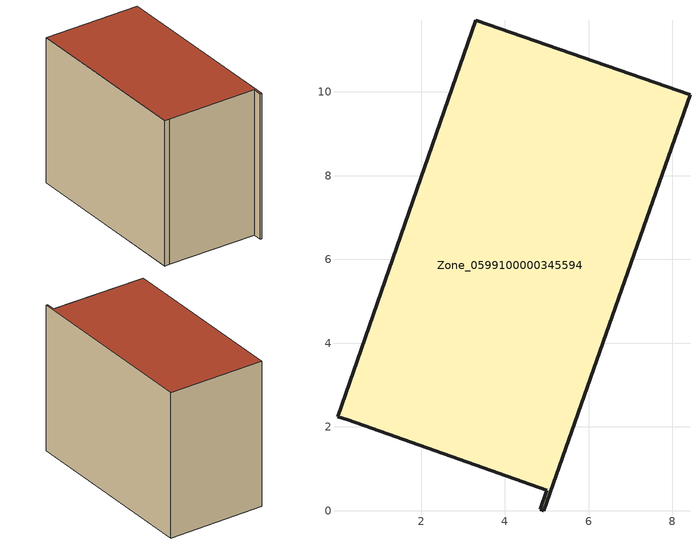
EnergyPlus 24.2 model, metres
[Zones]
Zone_0599100000345594
 floor ground (C_G): 0.25,2.17 0.01,2.25 3.31,11.71 8.42,9.93 4.93,0 4.84,0.03 5,0.49 z0
 wall outside (C_F): 5,0.49 4.84,0.03 4.93,0 8.42,9.93 3.31,11.71 0.01,2.25 0.25,2.17 5,0.49 z0:8.08
 roof outside (C_R): 0.25,2.17 5,0.49 4.84,0.03 4.93,0 8.42,9.93 3.31,11.71 0.01,2.25 z8.08
[BUILDING]
Pand.0599100000345594: North Axis=0; Terrain=City; Loads Convergence Tolerance Value=0.04; Temperature Convergence Tolerance Value=0.4; Solar Distribution=FullExterior; Maximum Number of Warmup Days=25; Minimum Number of Warmup Days=1
[Site:Location]
Rotterdam.The.Hague.AP_ZH_NLD Design_Conditions: Latitude=51.96; Longitude=4.45; Time Zone=1; Elevation=-4.5
[SITE:GROUNDTEMPERATURE:BUILDINGSURFACE]
18, 18, 18, 18, 18, 18, 18, 18, 18, 18, 18, 18
[MATERIAL] Thermal Absorptance=0.9; Solar Absorptance=0.7; Visible Absorptance=0.7
Name | Roughness | Thickness | Conductivity | Density | Specific Heat
G.TI.1992-2005 | MediumSmooth | 0.15 | 0.06 | 540 | 1210
F.TI.1992-2005 | Rough | 0.3 | 0.12 | 1920 | 840
R.TI.1992-2005 | MediumRough | 0.2 | 0.08 | 1500 | 1000
[CONSTRUCTION]
C_G: G.TI.1992-2005
C_F: F.TI.1992-2005
C_R: R.TI.1992-2005
[ZONE]
Zone_0599100000345594: Type=1; Multiplier=1; Ceiling Height=Autocalculate; Volume=Autocalculate; Floor Area=autocalculate; Part of Total Floor Area=Yes
[ZONEINFILTRATION:DESIGNFLOWRATE]
Infil_Zone_0599100000345594: Zone or ZoneList or Space or SpaceList=Zone_0599100000345594; Schedule=AlwaysOn; Design Flow Rate Calculation Method=Flow/Area; Flow Rate per Floor Area=0.0015; Constant Term Coefficient=1; Temperature Term Coefficient=0; Velocity Term Coefficient=0; Velocity Squared Term Coefficient=0
[HVACTEMPLATE:ZONE:IDEALLOADSAIRSYSTEM]
Zone_0599100000345594: Maximum Heating Supply Air Temperature=50; Minimum Cooling Supply Air Temperature=13; Maximum Heating Supply Air Humidity Ratio=0.0156; Minimum Cooling Supply Air Humidity Ratio=0.0077; Heating Limit=NoLimit; Cooling Limit=NoLimit; Dehumidification Control Type=ConstantSensibleHeatRatio; Cooling Sensible Heat Ratio=0.7; Dehumidification Setpoint=60; Humidification Control Type=None; Humidification Setpoint=30; Outdoor Air Method=None; Outdoor Air Flow Rate per Person=0.00944; Outdoor Air Flow Rate per Zone Floor Area=0; Outdoor Air Flow Rate per Zone=0; Demand Controlled Ventilation Type=None; Outdoor Air Economizer Type=NoEconomizer; Heat Recovery Type=None; Sensible Heat Recovery Effectiveness=0.7; Latent Heat Recovery Effectiveness=0.65
[ZONECONTROL:THERMOSTAT]
ThermostatControl_Zone_0599100000345594: Zone or ZoneList=Zone_0599100000345594; Control Type Schedule=DualSetpointControlType; Control 1=Thermostat_Zone_0599100000345594; Temperature Difference Between Cutout And Setpoint=0
[THERMOSTATSETPOINT:DUALSETPOINT]
Thermostat_Zone_0599100000345594: Heating Setpoint Temperature Schedule=HeatingSetpoint_Zone_0599100000345594; Cooling Setpoint Temperature Schedule=CoolingSetpoint_Zone_0599100000345594
[SCHEDULE:COMPACT]
HeatingSetpoint_Zone_0599100000345594: Through: 12/31, For: AllDays, Until: 24:00, 21
CoolingSetpoint_Zone_0599100000345594: Through: 12/31, For: AllDays, Until: 24:00, 24
DualSetpointControlType: Through: 12/31, For: AllDays, Until: 24:00, 4
AlwaysOn: Through: 12/31, For: AllDays, Until: 24:00, 1
